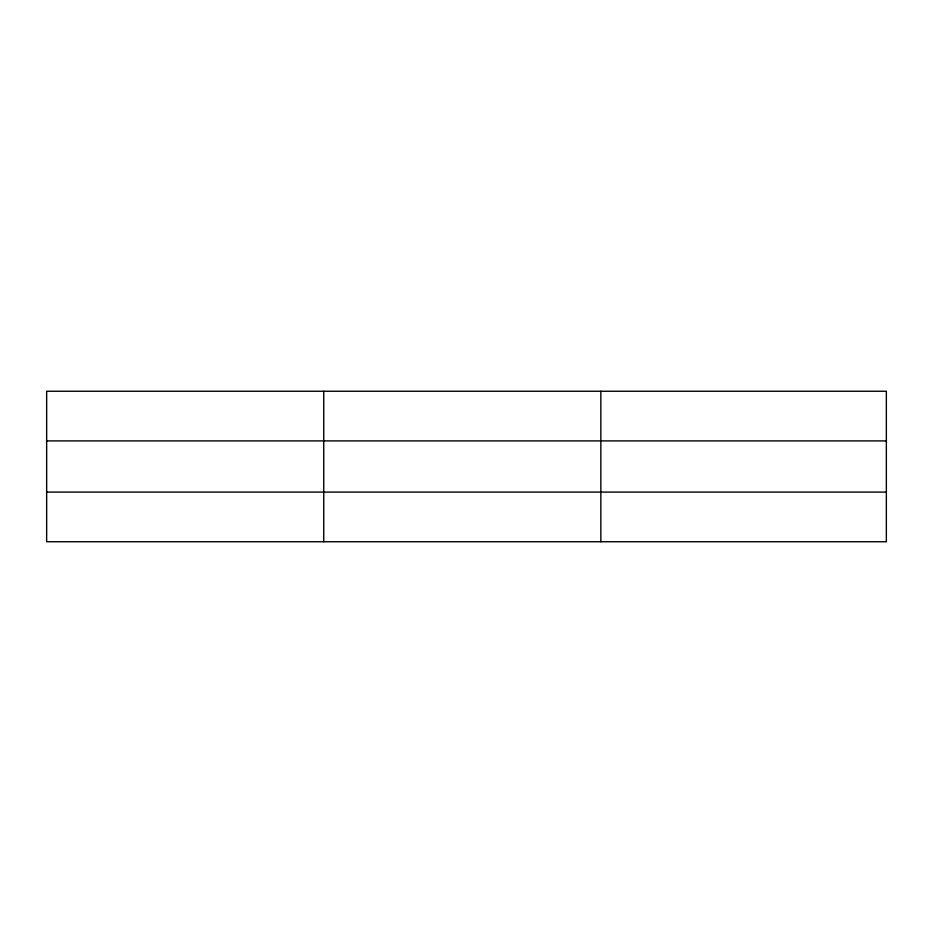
<?xml version="1.0" encoding="UTF-8"?>
<svg xmlns="http://www.w3.org/2000/svg" width="933" height="933" viewBox="0 0 933 933"><rect width="100%" height="100%" fill="white"/><g stroke="black" fill="none" stroke-linecap="round" stroke-linejoin="round"><path stroke-width="1.4" d="M323.751 391.254L323.751 541.746M600.852 391.254L600.852 541.746M886.35 492.088L886.35 541.746L46.65 541.746L46.65 391.254L886.35 391.254L886.35 492.088L46.65 492.088M46.65 440.912L886.35 440.912"/></g></svg>
